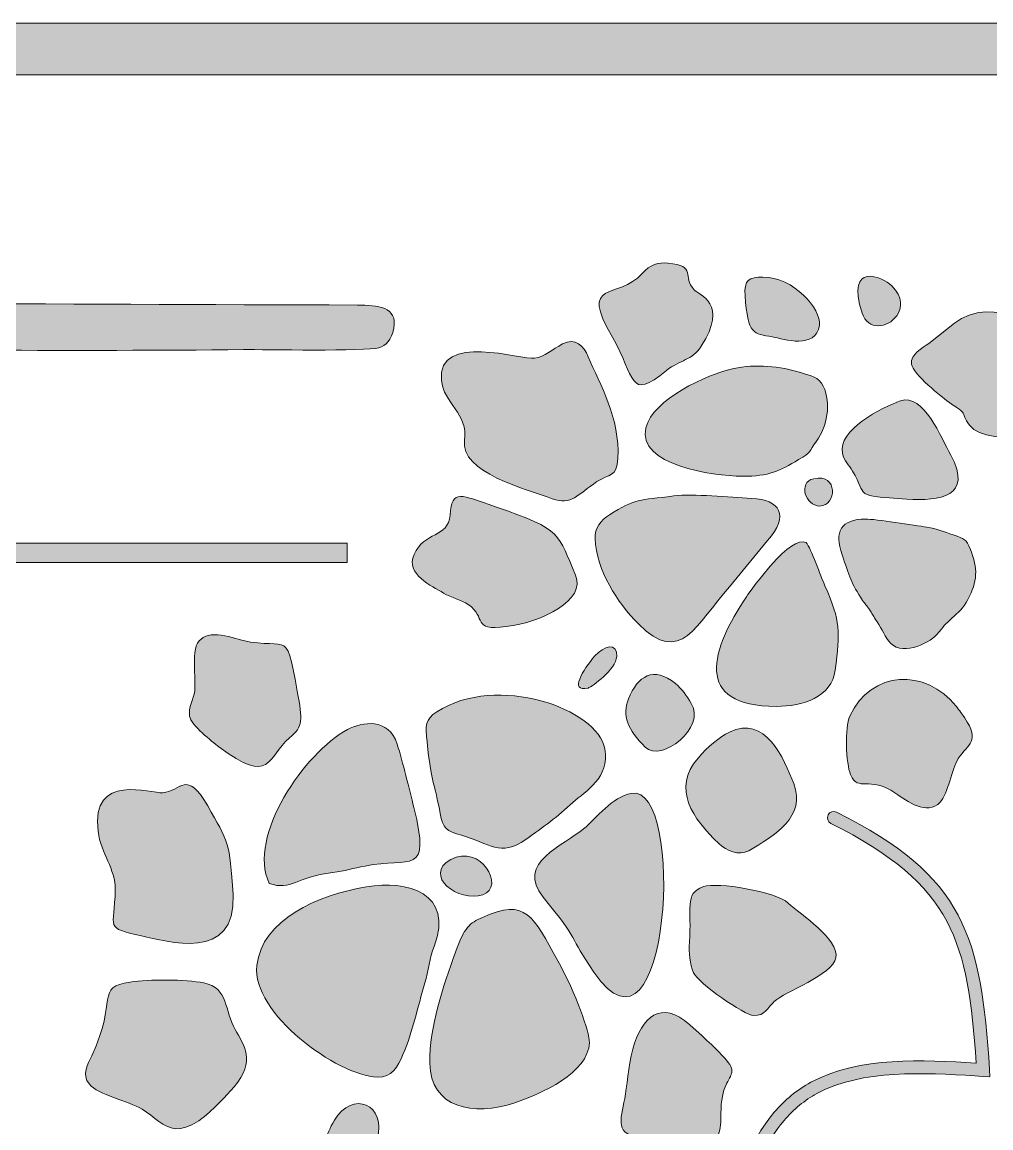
# Model space of a CAD drawing. Header units: inches. Extents: x -199 to 794, y -76 to 917.
# Drawn here: x 297.6 to 529.6, y 652.5 to 917.3 of the extents above; entities that cross this region are included whole.
import ezdxf

# ---------------------------------------------------------------- set-up
doc = ezdxf.new("R2010")
doc.units = ezdxf.units.IN
doc.header["$MEASUREMENT"] = 0
doc.layers.add('图层 1', color=7, linetype='Continuous')

# ---------------------------------------------------------------- blocks, each defined once
blk = doc.blocks.new('block 2')
at = {"layer": '图层 1', "true_color": 0xffffff}
h = blk.add_hatch(color=7, dxfattribs=at)
h.dxf.hatch_style = 2
edge = h.paths.add_edge_path()
edge.add_spline(control_points=[(-84.36, 898.83), (-83.93, 895.09), (-84, 891.04), (-84.04, 888.08), (-84.1, 881.56), (-81.01, 869.96), (-77.87, 864.27), (-75.67, 860.31), (-73.74, 858.39), (-69.85, 862.32), (-68.91, 863.27), (-68.08, 864.33), (-66.62, 865.15), (-63.33, 867.01), (-61.19, 867.67), (-57.52, 869.18), (-47.92, 873.14), (-52.96, 871.93), (-46.47, 884.37), (-43.62, 889.81), (-32.39, 892.07), (-29.03, 893.18), (-24.5, 894.69), (-23.21, 893.66), (-22.23, 896.63), (-22.04, 897.23), (-21.86, 897.98), (-21.67, 898.95), (-20.13, 906.67), (3.44, 904.38), (5.42, 899.85), (6.38, 897.67), (6.53, 896.49), (6.82, 895.72), (7.23, 894.59), (7.92, 894.33), (11.78, 893.08), (16.49, 891.55), (17.31, 891.68), (21.54, 889.72), (24.02, 888.56), (27.81, 885.69), (29.21, 883.72), (33.94, 877.06), (32.45, 872.15), (41.02, 868.74), (45.34, 867.03), (48.26, 865.31), (50.54, 863.85), (59.87, 857.86), (59.46, 858.89), (63.29, 869), (65.82, 875.69), (66.89, 881.14), (68.04, 889.47), (68.53, 892.96), (69.16, 900.77), (71.36, 904.72), (71.36, 904.72), (662.5, 904.72), (662.5, 904.72), (673.09, 904.72), (685.95, 900.08), (695.09, 894.9), (697.76, 893.38), (700.26, 891.64), (702.51, 889.6), (707.87, 884.72), (717.96, 882.78), (720.87, 891.93), (722.32, 896.54), (722.12, 905.51), (722.05, 910.69), (722.04, 912.26), (721.83, 913.84), (721.16, 914.95), (719.74, 917.32), (714.3, 917.03), (711.93, 917.03), (711.93, 917.03), (-198.87, 917.03), (-198.87, 917.03), (-198.87, 917.03), (-198.87, 904.72), (-198.87, 904.72), (-198.87, 904.72), (-85.7, 904.72), (-85.7, 904.72), (-85.03, 903.04), (-84.62, 900.99), (-84.36, 898.83)], knot_values=[0, 0, 0, 0, 1, 1, 1, 2, 2, 2, 3, 3, 3, 4, 4, 4, 5, 5, 5, 6, 6, 6, 7, 7, 7, 8, 8, 8, 9, 9, 9, 10, 10, 10, 11, 11, 11, 12, 12, 12, 13, 13, 13, 14, 14, 14, 15, 15, 15, 16, 16, 16, 17, 17, 17, 18, 18, 18, 19, 19, 19, 20, 20, 20, 21, 21, 21, 22, 22, 22, 23, 23, 23, 24, 24, 24, 25, 25, 25, 26, 26, 26, 27, 27, 27, 28, 28, 28, 29, 29, 29, 30, 30, 30, 30], degree=3, periodic=1)
h = blk.add_hatch(color=7, dxfattribs=at)
h.dxf.hatch_style = 2
edge = h.paths.add_edge_path()
edge.add_spline(control_points=[(458.53, 853.23), (455.54, 856.38), (459.36, 858.91), (452.28, 859.6), (450.01, 859.82), (447.99, 859.24), (446.1, 857.12), (440.22, 850.58), (430.82, 855.84), (438.97, 841.86), (444.57, 832.25), (442.72, 826.36), (451.9, 833.84), (455.3, 836.62), (457.96, 836.14), (460.26, 839.69), (466.91, 849.9), (459.72, 851.98), (458.53, 853.23)], knot_values=[0, 0, 0, 0, 1, 1, 1, 2, 2, 2, 3, 3, 3, 4, 4, 4, 5, 5, 5, 6, 6, 6, 6], degree=3, periodic=1)
h = blk.add_hatch(color=7, dxfattribs=at)
h.dxf.hatch_style = 2
edge = h.paths.add_edge_path()
edge.add_spline(control_points=[(507.08, 846.99), (508.4, 848.8), (508.58, 851.47), (505.89, 854.15), (503.7, 856.35), (494.75, 860.12), (498.81, 847.61), (500.19, 843.35), (504.92, 844), (507.08, 846.99)], knot_values=[0, 0, 0, 0, 1, 1, 1, 2, 2, 2, 3, 3, 3, 3], degree=3, periodic=1)
h = blk.add_hatch(color=7, dxfattribs=at)
h.dxf.hatch_style = 2
edge = h.paths.add_edge_path()
edge.add_spline(control_points=[(477.29, 841.93), (480.05, 841.43), (487.7, 838.78), (488.55, 844.75), (489.09, 848.59), (482.36, 856.25), (475.03, 856.25), (471.65, 856.25), (470.49, 855.55), (470.76, 851.79), (471.43, 842.35), (472.79, 842.75), (477.29, 841.93)], knot_values=[0, 0, 0, 0, 1, 1, 1, 2, 2, 2, 3, 3, 3, 4, 4, 4, 4], degree=3, periodic=1)
h = blk.add_hatch(color=7, dxfattribs=at)
h.dxf.hatch_style = 2
edge = h.paths.add_edge_path()
edge.add_spline(control_points=[(111.34, 839.53), (187.21, 840.16), (269.88, 838.08), (350.6, 838.88), (355.4, 838.93), (380.03, 838.41), (382.99, 839.32), (384.77, 839.88), (386.04, 841.17), (386.59, 843.98), (387.61, 849.11), (382.69, 849.54), (377.91, 849.56), (305.73, 849.72), (232.48, 850.34), (160.4, 849.4), (143.5, 849.18), (126.79, 848.78), (110.38, 848.1), (105.01, 847.76), (101.88, 846.47), (98.06, 844.95), (92.66, 842.81), (94.64, 840.96), (99.08, 840.24), (101.93, 839.77), (106.24, 839.48), (111.34, 839.53)], knot_values=[0, 0, 0, 0, 1, 1, 1, 2, 2, 2, 3, 3, 3, 4, 4, 4, 5, 5, 5, 6, 6, 6, 7, 7, 7, 8, 8, 8, 9, 9, 9, 9], degree=3, periodic=1)
h = blk.add_hatch(color=7, dxfattribs=at)
h.dxf.hatch_style = 2
edge = h.paths.add_edge_path()
edge.add_spline(control_points=[(520.9, 845.2), (520.9, 845.2), (514.79, 840.35), (514.79, 840.35), (513.26, 839.24), (510.3, 837.8), (510.63, 835.43), (510.97, 833.08), (517.67, 827.54), (520.24, 825.85), (524.6, 823.02), (522.07, 824.13), (524.5, 820.8), (528.94, 814.69), (551.07, 819.51), (553.14, 823.86), (553.98, 825.61), (554.2, 829.68), (554.53, 831.77), (555.18, 835.92), (554.43, 836.62), (551.85, 838.35), (543.44, 844.02), (529.77, 852.22), (520.9, 845.2)], knot_values=[0, 0, 0, 0, 1, 1, 1, 2, 2, 2, 3, 3, 3, 4, 4, 4, 5, 5, 5, 6, 6, 6, 7, 7, 7, 8, 8, 8, 8], degree=3, periodic=1)
h = blk.add_hatch(color=7, dxfattribs=at)
h.dxf.hatch_style = 2
edge = h.paths.add_edge_path()
edge.add_spline(control_points=[(427.02, 840.25), (424.58, 838.92), (422.72, 837.18), (420.33, 836.82), (417.3, 836.36), (396.94, 843.09), (398, 831.54), (398.51, 826.07), (404.53, 823.47), (403.55, 817.13), (402.35, 809.52), (418.48, 805.39), (424.58, 803.15), (429.17, 801.46), (430.58, 804.17), (435.27, 807.26), (438.26, 809.23), (440, 808.15), (440.27, 812.83), (440.84, 822.43), (435.97, 830.54), (433.19, 837.17), (432.13, 839.71), (430.09, 841.92), (427.02, 840.25)], knot_values=[0, 0, 0, 0, 1, 1, 1, 2, 2, 2, 3, 3, 3, 4, 4, 4, 5, 5, 5, 6, 6, 6, 7, 7, 7, 8, 8, 8, 8], degree=3, periodic=1)
h = blk.add_hatch(color=7, dxfattribs=at)
h.dxf.hatch_style = 2
edge = h.paths.add_edge_path()
edge.add_spline(control_points=[(447.02, 820.14), (444.88, 811.22), (462.86, 808.63), (470.12, 808.56), (476.63, 808.49), (478.92, 809.84), (483.58, 812.52), (486.69, 814.31), (485.94, 814.31), (487.87, 816.98), (490.37, 820.45), (491.47, 825.9), (489.5, 830.09), (488.4, 832.42), (486.55, 832.59), (484.04, 833.37), (479.24, 834.88), (473.19, 835.46), (468.05, 834.35), (461.51, 832.92), (448.65, 827), (447.02, 820.14)], knot_values=[0, 0, 0, 0, 1, 1, 1, 2, 2, 2, 3, 3, 3, 4, 4, 4, 5, 5, 5, 6, 6, 6, 7, 7, 7, 7], degree=3, periodic=1)
h = blk.add_hatch(color=7, dxfattribs=at)
h.dxf.hatch_style = 2
edge = h.paths.add_edge_path()
edge.add_spline(control_points=[(494.07, 814.07), (494.49, 812.13), (495.68, 811.2), (496.52, 809.77), (500.12, 803.69), (496.45, 803.89), (509.49, 803.08), (517.44, 802.58), (525.47, 803.64), (520.03, 813.59), (517.77, 817.71), (513.47, 828.53), (508, 826.6), (503.53, 825.02), (492.88, 819.56), (494.07, 814.07)], knot_values=[0, 0, 0, 0, 1, 1, 1, 2, 2, 2, 3, 3, 3, 4, 4, 4, 5, 5, 5, 5], degree=3, periodic=1)
h = blk.add_hatch(color=7, dxfattribs=at)
h.dxf.hatch_style = 2
edge = h.paths.add_edge_path()
edge.add_spline(control_points=[(487.19, 807.95), (483.29, 807.07), (485.24, 801.42), (488.69, 801.42), (492.6, 801.42), (493.24, 809.32), (487.19, 807.95)], knot_values=[0, 0, 0, 0, 1, 1, 1, 2, 2, 2, 2], degree=3, periodic=1)
h = blk.add_hatch(color=7, dxfattribs=at)
h.dxf.hatch_style = 2
edge = h.paths.add_edge_path()
edge.add_spline(control_points=[(404.46, 777.81), (409.05, 774.74), (404.96, 771.47), (413.54, 772.53), (422.16, 773.58), (432.76, 778.91), (430.13, 784.89), (425.84, 794.69), (427.35, 795.66), (410.94, 801.25), (402.62, 804.08), (400.56, 805.68), (400.08, 799.21), (399.67, 793.78), (393.85, 795.33), (391.45, 789.83), (389.34, 785.05), (395.75, 782.24), (398.48, 780.58), (400.45, 779.38), (402.76, 778.94), (404.46, 777.81)], knot_values=[0, 0, 0, 0, 1, 1, 1, 2, 2, 2, 3, 3, 3, 4, 4, 4, 5, 5, 5, 6, 6, 6, 7, 7, 7, 7], degree=3, periodic=1)
h = blk.add_hatch(color=7, dxfattribs=at)
h.dxf.hatch_style = 2
edge = h.paths.add_edge_path()
edge.add_spline(control_points=[(467.02, 782.07), (467.02, 782.07), (476.15, 793.16), (476.15, 793.16), (481.39, 799.13), (479.19, 802.95), (472.3, 803.24), (466.93, 803.47), (458.51, 804.43), (453.65, 803.82), (445.35, 802.79), (444.38, 803.19), (438.28, 799.31), (436.27, 798.04), (434.69, 796.12), (434.82, 793.64), (435.26, 785.83), (440.07, 778.39), (445.2, 773.18), (455.38, 762.84), (459.06, 773.2), (467.02, 782.07)], knot_values=[0, 0, 0, 0, 1, 1, 1, 2, 2, 2, 3, 3, 3, 4, 4, 4, 5, 5, 5, 6, 6, 6, 7, 7, 7, 7], degree=3, periodic=1)
h = blk.add_hatch(color=7, dxfattribs=at)
h.dxf.hatch_style = 2
edge = h.paths.add_edge_path()
edge.add_spline(control_points=[(493.98, 789.73), (495.81, 784.53), (496.08, 782.97), (498.92, 778.81), (499.54, 777.88), (499.86, 777.67), (500.55, 776.62), (501.24, 775.59), (501.31, 775.33), (502.03, 774.26), (503.05, 772.73), (504.12, 770.54), (505.1, 769.14), (507.79, 765.28), (514.58, 768.24), (516.69, 770.66), (518.29, 772.52), (518.64, 773.09), (520.37, 774.6), (521.62, 775.7), (523.11, 777.09), (524.13, 779.04), (526.38, 783.28), (526.6, 786.51), (524.75, 790.98), (523.66, 793.6), (523.42, 793.52), (520.6, 794.49), (518.39, 795.25), (516.62, 796.01), (514.32, 796.35), (511.29, 796.81), (502.05, 798.29), (499.62, 798.29), (493.74, 798.29), (492.02, 795.26), (493.98, 789.73)], knot_values=[0, 0, 0, 0, 1, 1, 1, 2, 2, 2, 3, 3, 3, 4, 4, 4, 5, 5, 5, 6, 6, 6, 7, 7, 7, 8, 8, 8, 9, 9, 9, 10, 10, 10, 11, 11, 11, 12, 12, 12, 12], degree=3, periodic=1)
h = blk.add_hatch(color=7, dxfattribs=at)
h.dxf.hatch_style = 2
edge = h.paths.add_edge_path()
edge.add_spline(control_points=[(478.31, 753.42), (484.42, 753.42), (491.58, 755.59), (492.35, 762.11), (493.44, 771.5), (493.77, 773.53), (489.87, 782.34), (488.85, 784.62), (486.55, 791.23), (485.41, 792.65), (481.77, 794.69), (472.58, 781.88), (471.07, 779.66), (462.68, 767.25), (458.01, 753.42), (478.31, 753.42)], knot_values=[0, 0, 0, 0, 1, 1, 1, 2, 2, 2, 3, 3, 3, 4, 4, 4, 5, 5, 5, 5], degree=3, periodic=1)
h = blk.add_hatch(color=7, dxfattribs=at)
h.dxf.hatch_style = 2
edge = h.paths.add_edge_path()
edge.add_spline(control_points=[(164.2, 763.61), (163.13, 765.57), (161.85, 767.38), (160.4, 769.04), (158.97, 770.7), (157.36, 772.23), (155.62, 773.64), (147.14, 780.57), (135.47, 784.75), (124.54, 787.9), (124.54, 787.9), (375.45, 787.9), (375.45, 787.9), (375.45, 787.9), (375.45, 792.51), (375.45, 792.51), (375.45, 792.51), (115.7, 792.51), (115.7, 792.51), (107.26, 792.51), (106.97, 792.41), (98.23, 790.06), (103.52, 788.77), (108.65, 787.43), (113.92, 786.04), (126.64, 782.65), (142.47, 778.43), (152.72, 770.07), (154.25, 768.82), (155.66, 767.48), (156.92, 766.03), (158.17, 764.6), (159.26, 763.06), (160.16, 761.41), (161.76, 758.5), (162.8, 754.8), (163.29, 750.8), (163.78, 746.7), (163.66, 742.33), (162.87, 738.17), (161.71, 731.94), (159.43, 727.28), (155.91, 723.92), (152.36, 720.53), (147.46, 718.36), (141.1, 717.12), (136.01, 716.12), (131.31, 716.06), (127.13, 716.99), (123.19, 717.88), (119.71, 719.67), (116.82, 722.42), (112.8, 726.26), (110.25, 730.91), (109.19, 735.65), (108.1, 740.52), (108.55, 745.48), (110.56, 749.78), (111.74, 752.31), (113.75, 754.74), (116.24, 756.76), (118.72, 758.77), (121.65, 760.36), (124.67, 761.2), (127.64, 762.02), (130.16, 762.06), (132.25, 761.55), (134.51, 760.99), (136.3, 759.76), (137.62, 758.17), (138.41, 757.22), (139.03, 756.14), (139.5, 754.99), (140.44, 752.68), (140.74, 750.11), (140.39, 747.8), (140.07, 745.64), (139.19, 743.74), (137.79, 742.58), (137.38, 742.24), (136.93, 741.95), (136.42, 741.75), (132.68, 740.24), (130, 740.75), (128.47, 742.1), (127.79, 742.71), (127.32, 743.49), (127.08, 744.32), (126.84, 745.13), (126.84, 745.98), (127.1, 746.73), (127.41, 747.75), (128.24, 748.65), (129.61, 749.13), (131.93, 749.94), (131.54, 754.37), (129.03, 753.76), (125.61, 752.93), (123.54, 750.72), (122.71, 748.14), (122.18, 746.5), (122.18, 744.73), (122.65, 743.07), (123.11, 741.43), (124.05, 739.88), (125.43, 738.66), (128.15, 736.26), (132.52, 735.19), (138.14, 737.48), (139.11, 737.87), (139.96, 738.39), (140.74, 739.02), (143.05, 740.95), (144.47, 743.89), (144.95, 747.13), (145.42, 750.23), (145.02, 753.65), (143.77, 756.72), (143.13, 758.3), (142.27, 759.79), (141.17, 761.11), (139.25, 763.42), (136.65, 765.21), (133.35, 766.02), (130.52, 766.71), (127.21, 766.68), (123.44, 765.63), (119.81, 764.62), (116.29, 762.73), (113.33, 760.33), (110.33, 757.89), (107.88, 754.9), (106.39, 751.73), (103.95, 746.5), (103.38, 740.49), (104.69, 734.64), (105.96, 729.05), (108.94, 723.58), (113.65, 719.08), (117.16, 715.74), (121.37, 713.57), (126.12, 712.5), (130.94, 711.42), (136.29, 711.48), (141.97, 712.59), (149.2, 714), (154.86, 716.55), (159.08, 720.58), (163.33, 724.64), (166.05, 730.1), (167.41, 737.32), (168.27, 741.95), (168.41, 746.81), (167.87, 751.34), (167.33, 755.89), (166.08, 760.16), (164.2, 763.61)], knot_values=[0, 0, 0, 0, 1, 1, 1, 2, 2, 2, 3, 3, 3, 4, 4, 4, 5, 5, 5, 6, 6, 6, 7, 7, 7, 8, 8, 8, 9, 9, 9, 10, 10, 10, 11, 11, 11, 12, 12, 12, 13, 13, 13, 14, 14, 14, 15, 15, 15, 16, 16, 16, 17, 17, 17, 18, 18, 18, 19, 19, 19, 20, 20, 20, 21, 21, 21, 22, 22, 22, 23, 23, 23, 24, 24, 24, 25, 25, 25, 26, 26, 26, 27, 27, 27, 28, 28, 28, 29, 29, 29, 30, 30, 30, 31, 31, 31, 32, 32, 32, 33, 33, 33, 34, 34, 34, 35, 35, 35, 36, 36, 36, 37, 37, 37, 38, 38, 38, 39, 39, 39, 40, 40, 40, 41, 41, 41, 42, 42, 42, 43, 43, 43, 44, 44, 44, 45, 45, 45, 46, 46, 46, 47, 47, 47, 48, 48, 48, 49, 49, 49, 50, 50, 50, 51, 51, 51, 52, 52, 52, 52], degree=3, periodic=1)
h = blk.add_hatch(color=7, dxfattribs=at)
h.dxf.hatch_style = 2
edge = h.paths.add_edge_path()
edge.add_spline(control_points=[(361.62, 745.88), (364.98, 748.75), (364.72, 749.99), (363.49, 757.09), (360.62, 773.75), (361.21, 765.79), (347.89, 769.89), (343.02, 771.39), (338.88, 770.79), (338.88, 765.3), (338.88, 765.3), (338.93, 757.13), (338.93, 757.13), (338.6, 755.09), (337.36, 753.15), (337.69, 751.11), (338.04, 748.91), (343.08, 744.97), (344.72, 743.74), (357.35, 734.27), (356.26, 741.28), (361.62, 745.88)], knot_values=[0, 0, 0, 0, 1, 1, 1, 2, 2, 2, 3, 3, 3, 4, 4, 4, 5, 5, 5, 6, 6, 6, 7, 7, 7, 7], degree=3, periodic=1)
h = blk.add_hatch(color=7, dxfattribs=at)
h.dxf.hatch_style = 2
edge = h.paths.add_edge_path()
edge.add_spline(control_points=[(434.8, 765.53), (431.85, 762.13), (428.53, 756.71), (433.13, 757.83), (434.08, 758.05), (439.84, 762.34), (440, 765.36), (440.2, 768.92), (436.84, 767.87), (434.8, 765.53)], knot_values=[0, 0, 0, 0, 1, 1, 1, 2, 2, 2, 3, 3, 3, 3], degree=3, periodic=1)
h = blk.add_hatch(color=7, dxfattribs=at)
h.dxf.hatch_style = 2
edge = h.paths.add_edge_path()
edge.add_spline(control_points=[(457.87, 754.14), (456.75, 755.93), (455.61, 757.66), (454.06, 758.92), (448.92, 763.11), (445, 760.77), (442.83, 755.22), (441.27, 751.26), (442.54, 747.85), (446.85, 743.65), (450.7, 739.9), (461.51, 748.36), (457.87, 754.14)], knot_values=[0, 0, 0, 0, 1, 1, 1, 2, 2, 2, 3, 3, 3, 4, 4, 4, 4], degree=3, periodic=1)
h = blk.add_hatch(color=7, dxfattribs=at)
h.dxf.hatch_style = 2
edge = h.paths.add_edge_path()
edge.add_spline(control_points=[(397.73, 727.8), (398.4, 724.15), (399.2, 723.6), (402.82, 722.57), (409.57, 720.66), (412.1, 717.25), (418.21, 721.53), (422.52, 724.55), (425.85, 727.07), (429.53, 730.43), (432.55, 733.19), (438.41, 736.22), (437.17, 743.27), (435.52, 752.8), (411.3, 761.45), (396.91, 752.13), (394.05, 750.28), (394.16, 748.87), (394.57, 744.93), (395.66, 734.61), (396.18, 736.12), (397.73, 727.8)], knot_values=[0, 0, 0, 0, 1, 1, 1, 2, 2, 2, 3, 3, 3, 4, 4, 4, 5, 5, 5, 6, 6, 6, 7, 7, 7, 7], degree=3, periodic=1)
h = blk.add_hatch(color=7, dxfattribs=at)
h.dxf.hatch_style = 2
edge = h.paths.add_edge_path()
edge.add_spline(control_points=[(521.34, 753.45), (514.03, 762.63), (500.95, 762.14), (495.82, 751.09), (494.58, 748.43), (494.93, 739.72), (496.02, 737.08), (497.87, 732.68), (500.39, 737.1), (506.83, 732.6), (509.49, 730.74), (514.36, 727.14), (517.5, 730.47), (519.38, 732.47), (520.26, 738.5), (521.82, 740.91), (524.22, 744.64), (527.21, 744.79), (523.33, 750.73), (522.84, 751.49), (522.13, 752.45), (521.34, 753.45)], knot_values=[0, 0, 0, 0, 1, 1, 1, 2, 2, 2, 3, 3, 3, 4, 4, 4, 5, 5, 5, 6, 6, 6, 7, 7, 7, 7], degree=3, periodic=1)
h = blk.add_hatch(color=7, dxfattribs=at)
h.dxf.hatch_style = 2
edge = h.paths.add_edge_path()
edge.add_spline(control_points=[(371.97, 713.67), (374.87, 714.02), (376.96, 714.64), (379.74, 715.19), (390.59, 717.38), (395.6, 712.44), (391.41, 729.21), (390.3, 733.65), (388.79, 740.06), (387.42, 744.37), (385.38, 750.74), (379.04, 749.77), (375.5, 747.87), (365.28, 742.37), (351.42, 722.29), (356.77, 711.02), (362.14, 709.2), (363.11, 712.58), (371.97, 713.67)], knot_values=[0, 0, 0, 0, 1, 1, 1, 2, 2, 2, 3, 3, 3, 4, 4, 4, 5, 5, 5, 6, 6, 6, 6], degree=3, periodic=1)
h = blk.add_hatch(color=7, dxfattribs=at)
h.dxf.hatch_style = 2
edge = h.paths.add_edge_path()
edge.add_spline(control_points=[(464.46, 720.62), (466.37, 718.84), (469.17, 717.52), (471.68, 718.87), (477.82, 722.52), (485.45, 727.02), (482.4, 734.93), (480.1, 740.92), (475.59, 751.54), (466.99, 747.28), (464.67, 746.12), (461.78, 743.72), (459.48, 741.04), (453.18, 733.68), (458.13, 726.54), (464.46, 720.62)], knot_values=[0, 0, 0, 0, 1, 1, 1, 2, 2, 2, 3, 3, 3, 4, 4, 4, 5, 5, 5, 5], degree=3, periodic=1)
h = blk.add_hatch(color=7, dxfattribs=at)
h.dxf.hatch_style = 2
edge = h.paths.add_edge_path()
edge.add_spline(control_points=[(326.21, 698.47), (332.07, 697.18), (349.03, 691.97), (348.1, 708.34), (347.38, 720.89), (346.87, 721.13), (342.04, 729.59), (336.95, 738.5), (335.61, 733.08), (331.22, 732.72), (328.62, 732.51), (313.91, 737.76), (315.76, 723.51), (316.47, 718.01), (319.96, 714.57), (319.88, 709.54), (319.73, 700.1), (317.07, 700.46), (326.21, 698.47)], knot_values=[0, 0, 0, 0, 1, 1, 1, 2, 2, 2, 3, 3, 3, 4, 4, 4, 5, 5, 5, 6, 6, 6, 6], degree=3, periodic=1)
h = blk.add_hatch(color=7, dxfattribs=at)
h.dxf.hatch_style = 2
edge = h.paths.add_edge_path()
edge.add_spline(control_points=[(443.5, 732.6), (438.86, 731.73), (435.18, 726.68), (432.08, 724.08), (427.54, 720.28), (415.62, 715.98), (422.4, 707.72), (431.26, 696.94), (428.34, 698.82), (434.52, 689.78), (452.75, 663.13), (456.62, 735.08), (443.5, 732.6)], knot_values=[0, 0, 0, 0, 1, 1, 1, 2, 2, 2, 3, 3, 3, 4, 4, 4, 4], degree=3, periodic=1)
h = blk.add_hatch(color=7, dxfattribs=at)
h.dxf.hatch_style = 2
edge = h.paths.add_edge_path()
edge.add_spline(control_points=[(496.86, 624.54), (498.97, 626.81), (500.34, 629.87), (500.45, 633.62), (500.6, 639.02), (497.88, 642.31), (494.65, 643.81), (494.65, 643.81), (494.66, 643.82), (494.66, 643.82), (493.57, 644.32), (492.42, 644.62), (491.29, 644.72), (490.14, 644.83), (489.04, 644.73), (488.04, 644.46), (485.7, 643.79), (484, 642.16), (483.89, 639.69), (483.86, 638.98), (483.98, 638.24), (484.26, 637.52), (484.26, 637.52), (484.27, 637.52), (484.27, 637.52), (484.53, 636.84), (484.91, 636.18), (485.43, 635.56), (485.97, 634.91), (486.93, 634.83), (487.59, 635.38), (488.24, 635.92), (488.33, 636.89), (487.79, 637.54), (487.47, 637.9), (487.26, 638.26), (487.13, 638.61), (487, 638.95), (486.96, 639.27), (486.96, 639.56), (487, 640.52), (487.79, 641.19), (488.86, 641.5), (489.51, 641.68), (490.25, 641.74), (491.01, 641.68), (491.78, 641.6), (492.58, 641.38), (493.36, 641.02), (495.61, 639.98), (497.5, 637.63), (497.38, 633.71), (497.3, 630.77), (496.23, 628.38), (494.6, 626.63), (493.48, 625.42), (492.07, 624.5), (490.53, 623.89), (488.96, 623.28), (487.25, 622.98), (485.56, 623.03), (482.74, 623.11), (479.91, 624.13), (477.69, 626.19), (474.62, 629.05), (472.75, 633.62), (473.16, 638.98), (473.51, 643.65), (475.6, 648.92), (480.08, 654.21), (481.25, 655.58), (482.49, 656.81), (483.79, 657.89), (483.79, 657.89), (483.8, 657.89), (483.8, 657.89), (485.1, 658.97), (486.49, 659.9), (487.97, 660.7), (498.82, 666.56), (513.81, 665.65), (525.82, 664.94), (525.82, 664.94), (527.67, 664.82), (527.67, 664.82), (527.67, 664.82), (529.4, 664.72), (529.4, 664.72), (529.4, 664.72), (529.3, 666.45), (529.3, 666.45), (528.31, 682.36), (526.86, 693.88), (521.77, 703.42), (516.67, 713.02), (508, 720.45), (492.68, 728.12), (491.92, 728.49), (491.01, 728.18), (490.62, 727.43), (490.25, 726.67), (490.55, 725.75), (491.31, 725.38), (506.02, 718.02), (514.28, 710.97), (519.07, 701.98), (523.7, 693.29), (525.16, 682.61), (526.12, 667.99), (526.12, 667.99), (526, 668), (526, 668), (513.61, 668.74), (498.14, 669.67), (486.51, 663.4), (484.85, 662.51), (483.29, 661.45), (481.83, 660.25), (481.83, 660.25), (481.83, 660.25), (481.83, 660.25), (480.37, 659.04), (479.01, 657.69), (477.75, 656.2), (472.8, 650.36), (470.5, 644.47), (470.1, 639.2), (469.61, 632.86), (471.88, 627.4), (475.61, 623.94), (478.39, 621.35), (481.94, 620.06), (485.48, 619.96), (487.6, 619.9), (489.71, 620.27), (491.65, 621.03), (493.62, 621.8), (495.4, 622.98), (496.86, 624.54)], knot_values=[0, 0, 0, 0, 1, 1, 1, 2, 2, 2, 3, 3, 3, 4, 4, 4, 5, 5, 5, 6, 6, 6, 7, 7, 7, 8, 8, 8, 9, 9, 9, 10, 10, 10, 11, 11, 11, 12, 12, 12, 13, 13, 13, 14, 14, 14, 15, 15, 15, 16, 16, 16, 17, 17, 17, 18, 18, 18, 19, 19, 19, 20, 20, 20, 21, 21, 21, 22, 22, 22, 23, 23, 23, 24, 24, 24, 25, 25, 25, 26, 26, 26, 27, 27, 27, 28, 28, 28, 29, 29, 29, 30, 30, 30, 31, 31, 31, 32, 32, 32, 33, 33, 33, 34, 34, 34, 35, 35, 35, 36, 36, 36, 37, 37, 37, 38, 38, 38, 39, 39, 39, 40, 40, 40, 41, 41, 41, 42, 42, 42, 43, 43, 43, 44, 44, 44, 45, 45, 45, 46, 46, 46, 46], degree=3, periodic=1)
h = blk.add_hatch(color=7, dxfattribs=at)
h.dxf.hatch_style = 2
edge = h.paths.add_edge_path()
edge.add_spline(control_points=[(400.25, 716.73), (393.46, 713), (402.07, 706.33), (407.95, 708.31), (413.44, 710.17), (407.4, 720.66), (400.25, 716.73)], knot_values=[0, 0, 0, 0, 1, 1, 1, 2, 2, 2, 2], degree=3, periodic=1)
h = blk.add_hatch(color=7, dxfattribs=at)
h.dxf.hatch_style = 2
edge = h.paths.add_edge_path()
edge.add_spline(control_points=[(382.71, 664.62), (386.18, 664.49), (387.6, 667.15), (388.81, 670.04), (391.14, 675.61), (392.32, 681.22), (394.04, 687.21), (394.84, 690.01), (395.21, 693.25), (396.24, 695.92), (401.17, 708.75), (389.76, 711.89), (380.03, 710.22), (368.3, 708.2), (355.05, 702.35), (353.79, 691.36), (352.51, 680.04), (372.96, 664.97), (382.71, 664.62)], knot_values=[0, 0, 0, 0, 1, 1, 1, 2, 2, 2, 3, 3, 3, 4, 4, 4, 5, 5, 5, 6, 6, 6, 6], degree=3, periodic=1)
h = blk.add_hatch(color=7, dxfattribs=at)
h.dxf.hatch_style = 2
edge = h.paths.add_edge_path()
edge.add_spline(control_points=[(472.85, 679.37), (475.44, 679.29), (476.23, 681.31), (477.75, 682.75), (480.29, 685.12), (491.74, 689.05), (492.5, 693.24), (493.31, 697.71), (484.14, 703.52), (481.1, 706.31), (478.08, 709.06), (464.08, 711.44), (460.76, 710.25), (456.07, 708.56), (458.07, 704.93), (457.42, 696.94), (457.22, 694.48), (457.52, 691.76), (458.43, 689.63), (459.48, 687.14), (470.61, 679.43), (472.85, 679.37)], knot_values=[0, 0, 0, 0, 1, 1, 1, 2, 2, 2, 3, 3, 3, 4, 4, 4, 5, 5, 5, 6, 6, 6, 7, 7, 7, 7], degree=3, periodic=1)
h = blk.add_hatch(color=7, dxfattribs=at)
h.dxf.hatch_style = 2
edge = h.paths.add_edge_path()
edge.add_spline(control_points=[(415.62, 658.5), (421.88, 660.64), (433.22, 665.59), (433.47, 672.88), (433.56, 675.49), (430.21, 684.59), (425.87, 692.52), (420.05, 703.18), (418.24, 707.66), (407.85, 702.89), (404.76, 701.47), (403.54, 700.66), (401.4, 694.59), (398.42, 686.2), (395.15, 676.81), (395.23, 667.95), (395.32, 657.28), (405.71, 655.13), (415.62, 658.5)], knot_values=[0, 0, 0, 0, 1, 1, 1, 2, 2, 2, 3, 3, 3, 4, 4, 4, 5, 5, 5, 6, 6, 6, 6], degree=3, periodic=1)
h = blk.add_hatch(color=7, dxfattribs=at)
h.dxf.hatch_style = 2
edge = h.paths.add_edge_path()
edge.add_spline(control_points=[(341.13, 687.19), (336.64, 688.04), (328.02, 688.1), (323.47, 687.41), (314.92, 686.11), (320.66, 683.32), (314.24, 669.71), (313.3, 667.71), (311.76, 665.25), (313.68, 662.94), (315.79, 660.39), (323.04, 658.9), (326.3, 656.97), (332.32, 653.4), (334.38, 646.23), (348.38, 662.33), (353.66, 668.4), (350.61, 672.53), (348.62, 676), (346.03, 680.5), (347.01, 686.06), (341.13, 687.19)], knot_values=[0, 0, 0, 0, 1, 1, 1, 2, 2, 2, 3, 3, 3, 4, 4, 4, 5, 5, 5, 6, 6, 6, 7, 7, 7, 7], degree=3, periodic=1)
h = blk.add_hatch(color=7, dxfattribs=at)
h.dxf.hatch_style = 2
edge = h.paths.add_edge_path()
edge.add_spline(control_points=[(464.98, 655.91), (464.87, 669.13), (474.48, 661.85), (457.52, 677.19), (450.73, 683.33), (445.94, 678.99), (443.87, 671.35), (442.71, 667.07), (442.5, 662.3), (441.93, 659.49), (440.9, 654.37), (439.48, 650.55), (446.04, 650.4), (458.21, 650.13), (465.08, 643.2), (464.98, 655.91)], knot_values=[0, 0, 0, 0, 1, 1, 1, 2, 2, 2, 3, 3, 3, 4, 4, 4, 5, 5, 5, 5], degree=3, periodic=1)
h = blk.add_hatch(color=7, dxfattribs=at)
h.dxf.hatch_style = 2
edge = h.paths.add_edge_path()
edge.add_spline(control_points=[(380.78, 628.64), (380.78, 628.64), (381.61, 645.55), (381.61, 645.55), (381.78, 647.46), (382.23, 648.5), (382.58, 649.69), (385.06, 658.12), (376.64, 661.6), (372.39, 654.31), (371.26, 652.37), (370.73, 650.97), (369.97, 649.33), (368.77, 646.8), (367, 643.69), (361.53, 637.14), (359.13, 634.27), (355.36, 631.22), (358.06, 625.85), (360.81, 620.36), (358.77, 614.82), (360.33, 610.63), (362.24, 605.54), (368.24, 611.6), (372.68, 616.29), (375.04, 618.78), (377.12, 620.17), (379.24, 622.24), (380.23, 623.21), (380.68, 624.57), (380.78, 628.64)], knot_values=[0, 0, 0, 0, 1, 1, 1, 2, 2, 2, 3, 3, 3, 4, 4, 4, 5, 5, 5, 6, 6, 6, 7, 7, 7, 8, 8, 8, 9, 9, 9, 10, 10, 10, 10], degree=3, periodic=1)
h = blk.add_hatch(color=7, dxfattribs=at)
h.dxf.hatch_style = 2
edge = h.paths.add_edge_path()
edge.add_spline(control_points=[(423.02, 643.8), (416.49, 650.01), (410.79, 656.47), (413.39, 640.38), (414.52, 633.38), (417.1, 624.99), (418.64, 621.37), (420.88, 616.07), (422.49, 612.88), (426.92, 612.82), (428.5, 612.79), (442.18, 613.48), (442.69, 613.93), (444.49, 615.55), (442.04, 625.85), (441.35, 628.22), (439.39, 634.89), (429.49, 637.64), (423.02, 643.8)], knot_values=[0, 0, 0, 0, 1, 1, 1, 2, 2, 2, 3, 3, 3, 4, 4, 4, 5, 5, 5, 6, 6, 6, 6], degree=3, periodic=1)
at = {"layer": '图层 1', "lineweight": 0}
for points, knots in [([(-84.36, 898.83), (-83.93, 895.09), (-84, 891.04), (-84.04, 888.08), (-84.1, 881.56), (-81.01, 869.96), (-77.87, 864.27), (-75.67, 860.31), (-73.74, 858.39), (-69.85, 862.32), (-68.91, 863.27), (-68.08, 864.33), (-66.62, 865.15), (-63.33, 867.01), (-61.19, 867.67), (-57.52, 869.18), (-47.92, 873.14), (-52.96, 871.93), (-46.47, 884.37), (-43.62, 889.81), (-32.39, 892.07), (-29.03, 893.18), (-24.5, 894.69), (-23.21, 893.66), (-22.23, 896.63), (-22.04, 897.23), (-21.86, 897.98), (-21.67, 898.95), (-20.13, 906.67), (3.44, 904.38), (5.42, 899.85), (6.38, 897.67), (6.53, 896.49), (6.82, 895.72), (7.23, 894.59), (7.92, 894.33), (11.78, 893.08), (16.49, 891.55), (17.31, 891.68), (21.54, 889.72), (24.02, 888.56), (27.81, 885.69), (29.21, 883.72), (33.94, 877.06), (32.45, 872.15), (41.02, 868.74), (45.34, 867.03), (48.26, 865.31), (50.54, 863.85), (59.87, 857.86), (59.46, 858.89), (63.29, 869), (65.82, 875.69), (66.89, 881.14), (68.04, 889.47), (68.53, 892.96), (69.16, 900.77), (71.36, 904.72), (71.36, 904.72), (662.5, 904.72), (662.5, 904.72), (673.09, 904.72), (685.95, 900.08), (695.09, 894.9), (697.76, 893.38), (700.26, 891.64), (702.51, 889.6), (707.87, 884.72), (717.96, 882.78), (720.87, 891.93), (722.32, 896.54), (722.12, 905.51), (722.05, 910.69), (722.04, 912.26), (721.83, 913.84), (721.16, 914.95), (719.74, 917.32), (714.3, 917.03), (711.93, 917.03), (711.93, 917.03), (-198.87, 917.03), (-198.87, 917.03), (-198.87, 917.03), (-198.87, 904.72), (-198.87, 904.72), (-198.87, 904.72), (-85.7, 904.72), (-85.7, 904.72), (-85.03, 903.04), (-84.62, 900.99), (-84.36, 898.83)], [0, 0, 0, 0, 1, 1, 1, 2, 2, 2, 3, 3, 3, 4, 4, 4, 5, 5, 5, 6, 6, 6, 7, 7, 7, 8, 8, 8, 9, 9, 9, 10, 10, 10, 11, 11, 11, 12, 12, 12, 13, 13, 13, 14, 14, 14, 15, 15, 15, 16, 16, 16, 17, 17, 17, 18, 18, 18, 19, 19, 19, 20, 20, 20, 21, 21, 21, 22, 22, 22, 23, 23, 23, 24, 24, 24, 25, 25, 25, 26, 26, 26, 27, 27, 27, 28, 28, 28, 29, 29, 29, 30, 30, 30, 30]), ([(458.53, 853.23), (455.54, 856.38), (459.36, 858.91), (452.28, 859.6), (450.01, 859.82), (447.99, 859.24), (446.1, 857.12), (440.22, 850.58), (430.82, 855.84), (438.97, 841.86), (444.57, 832.25), (442.72, 826.36), (451.9, 833.84), (455.3, 836.62), (457.96, 836.14), (460.26, 839.69), (466.91, 849.9), (459.72, 851.98), (458.53, 853.23)], [0, 0, 0, 0, 1, 1, 1, 2, 2, 2, 3, 3, 3, 4, 4, 4, 5, 5, 5, 6, 6, 6, 6]), ([(507.08, 846.99), (508.4, 848.8), (508.58, 851.47), (505.89, 854.15), (503.7, 856.35), (494.75, 860.12), (498.81, 847.61), (500.19, 843.35), (504.92, 844), (507.08, 846.99)], [0, 0, 0, 0, 1, 1, 1, 2, 2, 2, 3, 3, 3, 3]), ([(477.29, 841.93), (480.05, 841.43), (487.7, 838.78), (488.55, 844.75), (489.09, 848.59), (482.36, 856.25), (475.03, 856.25), (471.65, 856.25), (470.49, 855.55), (470.76, 851.79), (471.43, 842.35), (472.79, 842.75), (477.29, 841.93)], [0, 0, 0, 0, 1, 1, 1, 2, 2, 2, 3, 3, 3, 4, 4, 4, 4]), ([(111.34, 839.53), (187.21, 840.16), (269.88, 838.08), (350.6, 838.88), (355.4, 838.93), (380.03, 838.41), (382.99, 839.32), (384.77, 839.88), (386.04, 841.17), (386.59, 843.98), (387.61, 849.11), (382.69, 849.54), (377.91, 849.56), (305.73, 849.72), (232.48, 850.34), (160.4, 849.4), (143.5, 849.18), (126.79, 848.78), (110.38, 848.1), (105.01, 847.76), (101.88, 846.47), (98.06, 844.95), (92.66, 842.81), (94.64, 840.96), (99.08, 840.24), (101.93, 839.77), (106.24, 839.48), (111.34, 839.53)], [0, 0, 0, 0, 1, 1, 1, 2, 2, 2, 3, 3, 3, 4, 4, 4, 5, 5, 5, 6, 6, 6, 7, 7, 7, 8, 8, 8, 9, 9, 9, 9]), ([(520.9, 845.2), (520.9, 845.2), (514.79, 840.35), (514.79, 840.35), (513.26, 839.24), (510.3, 837.8), (510.63, 835.43), (510.97, 833.08), (517.67, 827.54), (520.24, 825.85), (524.6, 823.02), (522.07, 824.13), (524.5, 820.8), (528.94, 814.69), (551.07, 819.51), (553.14, 823.86), (553.98, 825.61), (554.2, 829.68), (554.53, 831.77), (555.18, 835.92), (554.43, 836.62), (551.85, 838.35), (543.44, 844.02), (529.77, 852.22), (520.9, 845.2)], [0, 0, 0, 0, 1, 1, 1, 2, 2, 2, 3, 3, 3, 4, 4, 4, 5, 5, 5, 6, 6, 6, 7, 7, 7, 8, 8, 8, 8]), ([(427.02, 840.25), (424.58, 838.92), (422.72, 837.18), (420.33, 836.82), (417.3, 836.36), (396.94, 843.09), (398, 831.54), (398.51, 826.07), (404.53, 823.47), (403.55, 817.13), (402.35, 809.52), (418.48, 805.39), (424.58, 803.15), (429.17, 801.46), (430.58, 804.17), (435.27, 807.26), (438.26, 809.23), (440, 808.15), (440.27, 812.83), (440.84, 822.43), (435.97, 830.54), (433.19, 837.17), (432.13, 839.71), (430.09, 841.92), (427.02, 840.25)], [0, 0, 0, 0, 1, 1, 1, 2, 2, 2, 3, 3, 3, 4, 4, 4, 5, 5, 5, 6, 6, 6, 7, 7, 7, 8, 8, 8, 8]), ([(447.02, 820.14), (444.88, 811.22), (462.86, 808.63), (470.12, 808.56), (476.63, 808.49), (478.92, 809.84), (483.58, 812.52), (486.69, 814.31), (485.94, 814.31), (487.87, 816.98), (490.37, 820.45), (491.47, 825.9), (489.5, 830.09), (488.4, 832.42), (486.55, 832.59), (484.04, 833.37), (479.24, 834.88), (473.19, 835.46), (468.05, 834.35), (461.51, 832.92), (448.65, 827), (447.02, 820.14)], [0, 0, 0, 0, 1, 1, 1, 2, 2, 2, 3, 3, 3, 4, 4, 4, 5, 5, 5, 6, 6, 6, 7, 7, 7, 7]), ([(494.07, 814.07), (494.49, 812.13), (495.68, 811.2), (496.52, 809.77), (500.12, 803.69), (496.45, 803.89), (509.49, 803.08), (517.44, 802.58), (525.47, 803.64), (520.03, 813.59), (517.77, 817.71), (513.47, 828.53), (508, 826.6), (503.53, 825.02), (492.88, 819.56), (494.07, 814.07)], [0, 0, 0, 0, 1, 1, 1, 2, 2, 2, 3, 3, 3, 4, 4, 4, 5, 5, 5, 5]), ([(487.19, 807.95), (483.29, 807.07), (485.24, 801.42), (488.69, 801.42), (492.6, 801.42), (493.24, 809.32), (487.19, 807.95)], [0, 0, 0, 0, 1, 1, 1, 2, 2, 2, 2]), ([(404.46, 777.81), (409.05, 774.74), (404.96, 771.47), (413.54, 772.53), (422.16, 773.58), (432.76, 778.91), (430.13, 784.89), (425.84, 794.69), (427.35, 795.66), (410.94, 801.25), (402.62, 804.08), (400.56, 805.68), (400.08, 799.21), (399.67, 793.78), (393.85, 795.33), (391.45, 789.83), (389.34, 785.05), (395.75, 782.24), (398.48, 780.58), (400.45, 779.38), (402.76, 778.94), (404.46, 777.81)], [0, 0, 0, 0, 1, 1, 1, 2, 2, 2, 3, 3, 3, 4, 4, 4, 5, 5, 5, 6, 6, 6, 7, 7, 7, 7]), ([(467.02, 782.07), (467.02, 782.07), (476.15, 793.16), (476.15, 793.16), (481.39, 799.13), (479.19, 802.95), (472.3, 803.24), (466.93, 803.47), (458.51, 804.43), (453.65, 803.82), (445.35, 802.79), (444.38, 803.19), (438.28, 799.31), (436.27, 798.04), (434.69, 796.12), (434.82, 793.64), (435.26, 785.83), (440.07, 778.39), (445.2, 773.18), (455.38, 762.84), (459.06, 773.2), (467.02, 782.07)], [0, 0, 0, 0, 1, 1, 1, 2, 2, 2, 3, 3, 3, 4, 4, 4, 5, 5, 5, 6, 6, 6, 7, 7, 7, 7]), ([(493.98, 789.73), (495.81, 784.53), (496.08, 782.97), (498.92, 778.81), (499.54, 777.88), (499.86, 777.67), (500.55, 776.62), (501.24, 775.59), (501.31, 775.33), (502.03, 774.26), (503.05, 772.73), (504.12, 770.54), (505.1, 769.14), (507.79, 765.28), (514.58, 768.24), (516.69, 770.66), (518.29, 772.52), (518.64, 773.09), (520.37, 774.6), (521.62, 775.7), (523.11, 777.09), (524.13, 779.04), (526.38, 783.28), (526.6, 786.51), (524.75, 790.98), (523.66, 793.6), (523.42, 793.52), (520.6, 794.49), (518.39, 795.25), (516.62, 796.01), (514.32, 796.35), (511.29, 796.81), (502.05, 798.29), (499.62, 798.29), (493.74, 798.29), (492.02, 795.26), (493.98, 789.73)], [0, 0, 0, 0, 1, 1, 1, 2, 2, 2, 3, 3, 3, 4, 4, 4, 5, 5, 5, 6, 6, 6, 7, 7, 7, 8, 8, 8, 9, 9, 9, 10, 10, 10, 11, 11, 11, 12, 12, 12, 12]), ([(478.31, 753.42), (484.42, 753.42), (491.58, 755.59), (492.35, 762.11), (493.44, 771.5), (493.77, 773.53), (489.87, 782.34), (488.85, 784.62), (486.55, 791.23), (485.41, 792.65), (481.77, 794.69), (472.58, 781.88), (471.07, 779.66), (462.68, 767.25), (458.01, 753.42), (478.31, 753.42)], [0, 0, 0, 0, 1, 1, 1, 2, 2, 2, 3, 3, 3, 4, 4, 4, 5, 5, 5, 5]), ([(164.2, 763.61), (163.13, 765.57), (161.85, 767.38), (160.4, 769.04), (158.97, 770.7), (157.36, 772.23), (155.62, 773.64), (147.14, 780.57), (135.47, 784.75), (124.54, 787.9), (124.54, 787.9), (375.45, 787.9), (375.45, 787.9), (375.45, 787.9), (375.45, 792.51), (375.45, 792.51), (375.45, 792.51), (115.7, 792.51), (115.7, 792.51), (107.26, 792.51), (106.97, 792.41), (98.23, 790.06), (103.52, 788.77), (108.65, 787.43), (113.92, 786.04), (126.64, 782.65), (142.47, 778.43), (152.72, 770.07), (154.25, 768.82), (155.66, 767.48), (156.92, 766.03), (158.17, 764.6), (159.26, 763.06), (160.16, 761.41), (161.76, 758.5), (162.8, 754.8), (163.29, 750.8), (163.78, 746.7), (163.66, 742.33), (162.87, 738.17), (161.71, 731.94), (159.43, 727.28), (155.91, 723.92), (152.36, 720.53), (147.46, 718.36), (141.1, 717.12), (136.01, 716.12), (131.31, 716.06), (127.13, 716.99), (123.19, 717.88), (119.71, 719.67), (116.82, 722.42), (112.8, 726.26), (110.25, 730.91), (109.19, 735.65), (108.1, 740.52), (108.55, 745.48), (110.56, 749.78), (111.74, 752.31), (113.75, 754.74), (116.24, 756.76), (118.72, 758.77), (121.65, 760.36), (124.67, 761.2), (127.64, 762.02), (130.16, 762.06), (132.25, 761.55), (134.51, 760.99), (136.3, 759.76), (137.62, 758.17), (138.41, 757.22), (139.03, 756.14), (139.5, 754.99), (140.44, 752.68), (140.74, 750.11), (140.39, 747.8), (140.07, 745.64), (139.19, 743.74), (137.79, 742.58), (137.38, 742.24), (136.93, 741.95), (136.42, 741.75), (132.68, 740.24), (130, 740.75), (128.47, 742.1), (127.79, 742.71), (127.32, 743.49), (127.08, 744.32), (126.84, 745.13), (126.84, 745.98), (127.1, 746.73), (127.41, 747.75), (128.24, 748.65), (129.61, 749.13), (131.93, 749.94), (131.54, 754.37), (129.03, 753.76), (125.61, 752.93), (123.54, 750.72), (122.71, 748.14), (122.18, 746.5), (122.18, 744.73), (122.65, 743.07), (123.11, 741.43), (124.05, 739.88), (125.43, 738.66), (128.15, 736.26), (132.52, 735.19), (138.14, 737.48), (139.11, 737.87), (139.96, 738.39), (140.74, 739.02), (143.05, 740.95), (144.47, 743.89), (144.95, 747.13), (145.42, 750.23), (145.02, 753.65), (143.77, 756.72), (143.13, 758.3), (142.27, 759.79), (141.17, 761.11), (139.25, 763.42), (136.65, 765.21), (133.35, 766.02), (130.52, 766.71), (127.21, 766.68), (123.44, 765.63), (119.81, 764.62), (116.29, 762.73), (113.33, 760.33), (110.33, 757.89), (107.88, 754.9), (106.39, 751.73), (103.95, 746.5), (103.38, 740.49), (104.69, 734.64), (105.96, 729.05), (108.94, 723.58), (113.65, 719.08), (117.16, 715.74), (121.37, 713.57), (126.12, 712.5), (130.94, 711.42), (136.29, 711.48), (141.97, 712.59), (149.2, 714), (154.86, 716.55), (159.08, 720.58), (163.33, 724.64), (166.05, 730.1), (167.41, 737.32), (168.27, 741.95), (168.41, 746.81), (167.87, 751.34), (167.33, 755.89), (166.08, 760.16), (164.2, 763.61)], [0, 0, 0, 0, 1, 1, 1, 2, 2, 2, 3, 3, 3, 4, 4, 4, 5, 5, 5, 6, 6, 6, 7, 7, 7, 8, 8, 8, 9, 9, 9, 10, 10, 10, 11, 11, 11, 12, 12, 12, 13, 13, 13, 14, 14, 14, 15, 15, 15, 16, 16, 16, 17, 17, 17, 18, 18, 18, 19, 19, 19, 20, 20, 20, 21, 21, 21, 22, 22, 22, 23, 23, 23, 24, 24, 24, 25, 25, 25, 26, 26, 26, 27, 27, 27, 28, 28, 28, 29, 29, 29, 30, 30, 30, 31, 31, 31, 32, 32, 32, 33, 33, 33, 34, 34, 34, 35, 35, 35, 36, 36, 36, 37, 37, 37, 38, 38, 38, 39, 39, 39, 40, 40, 40, 41, 41, 41, 42, 42, 42, 43, 43, 43, 44, 44, 44, 45, 45, 45, 46, 46, 46, 47, 47, 47, 48, 48, 48, 49, 49, 49, 50, 50, 50, 51, 51, 51, 52, 52, 52, 52]), ([(361.62, 745.88), (364.98, 748.75), (364.72, 749.99), (363.49, 757.09), (360.62, 773.75), (361.21, 765.79), (347.89, 769.89), (343.02, 771.39), (338.88, 770.79), (338.88, 765.3), (338.88, 765.3), (338.93, 757.13), (338.93, 757.13), (338.6, 755.09), (337.36, 753.15), (337.69, 751.11), (338.04, 748.91), (343.08, 744.97), (344.72, 743.74), (357.35, 734.27), (356.26, 741.28), (361.62, 745.88)], [0, 0, 0, 0, 1, 1, 1, 2, 2, 2, 3, 3, 3, 4, 4, 4, 5, 5, 5, 6, 6, 6, 7, 7, 7, 7]), ([(434.8, 765.53), (431.85, 762.13), (428.53, 756.71), (433.13, 757.83), (434.08, 758.05), (439.84, 762.34), (440, 765.36), (440.2, 768.92), (436.84, 767.87), (434.8, 765.53)], [0, 0, 0, 0, 1, 1, 1, 2, 2, 2, 3, 3, 3, 3]), ([(457.87, 754.14), (456.75, 755.93), (455.61, 757.66), (454.06, 758.92), (448.92, 763.11), (445, 760.77), (442.83, 755.22), (441.27, 751.26), (442.54, 747.85), (446.85, 743.65), (450.7, 739.9), (461.51, 748.36), (457.87, 754.14)], [0, 0, 0, 0, 1, 1, 1, 2, 2, 2, 3, 3, 3, 4, 4, 4, 4]), ([(397.73, 727.8), (398.4, 724.15), (399.2, 723.6), (402.82, 722.57), (409.57, 720.66), (412.1, 717.25), (418.21, 721.53), (422.52, 724.55), (425.85, 727.07), (429.53, 730.43), (432.55, 733.19), (438.41, 736.22), (437.17, 743.27), (435.52, 752.8), (411.3, 761.45), (396.91, 752.13), (394.05, 750.28), (394.16, 748.87), (394.57, 744.93), (395.66, 734.61), (396.18, 736.12), (397.73, 727.8)], [0, 0, 0, 0, 1, 1, 1, 2, 2, 2, 3, 3, 3, 4, 4, 4, 5, 5, 5, 6, 6, 6, 7, 7, 7, 7]), ([(521.34, 753.45), (514.03, 762.63), (500.95, 762.14), (495.82, 751.09), (494.58, 748.43), (494.93, 739.72), (496.02, 737.08), (497.87, 732.68), (500.39, 737.1), (506.83, 732.6), (509.49, 730.74), (514.36, 727.14), (517.5, 730.47), (519.38, 732.47), (520.26, 738.5), (521.82, 740.91), (524.22, 744.64), (527.21, 744.79), (523.33, 750.73), (522.84, 751.49), (522.13, 752.45), (521.34, 753.45)], [0, 0, 0, 0, 1, 1, 1, 2, 2, 2, 3, 3, 3, 4, 4, 4, 5, 5, 5, 6, 6, 6, 7, 7, 7, 7]), ([(371.97, 713.67), (374.87, 714.02), (376.96, 714.64), (379.74, 715.19), (390.59, 717.38), (395.6, 712.44), (391.41, 729.21), (390.3, 733.65), (388.79, 740.06), (387.42, 744.37), (385.38, 750.74), (379.04, 749.77), (375.5, 747.87), (365.28, 742.37), (351.42, 722.29), (356.77, 711.02), (362.14, 709.2), (363.11, 712.58), (371.97, 713.67)], [0, 0, 0, 0, 1, 1, 1, 2, 2, 2, 3, 3, 3, 4, 4, 4, 5, 5, 5, 6, 6, 6, 6]), ([(464.46, 720.62), (466.37, 718.84), (469.17, 717.52), (471.68, 718.87), (477.82, 722.52), (485.45, 727.02), (482.4, 734.93), (480.1, 740.92), (475.59, 751.54), (466.99, 747.28), (464.67, 746.12), (461.78, 743.72), (459.48, 741.04), (453.18, 733.68), (458.13, 726.54), (464.46, 720.62)], [0, 0, 0, 0, 1, 1, 1, 2, 2, 2, 3, 3, 3, 4, 4, 4, 5, 5, 5, 5]), ([(326.21, 698.47), (332.07, 697.18), (349.03, 691.97), (348.1, 708.34), (347.38, 720.89), (346.87, 721.13), (342.04, 729.59), (336.95, 738.5), (335.61, 733.08), (331.22, 732.72), (328.62, 732.51), (313.91, 737.76), (315.76, 723.51), (316.47, 718.01), (319.96, 714.57), (319.88, 709.54), (319.73, 700.1), (317.07, 700.46), (326.21, 698.47)], [0, 0, 0, 0, 1, 1, 1, 2, 2, 2, 3, 3, 3, 4, 4, 4, 5, 5, 5, 6, 6, 6, 6]), ([(443.5, 732.6), (438.86, 731.73), (435.18, 726.68), (432.08, 724.08), (427.54, 720.28), (415.62, 715.98), (422.4, 707.72), (431.26, 696.94), (428.34, 698.82), (434.52, 689.78), (452.75, 663.13), (456.62, 735.08), (443.5, 732.6)], [0, 0, 0, 0, 1, 1, 1, 2, 2, 2, 3, 3, 3, 4, 4, 4, 4]), ([(496.86, 624.54), (498.97, 626.81), (500.34, 629.87), (500.45, 633.62), (500.6, 639.02), (497.88, 642.31), (494.65, 643.81), (494.65, 643.81), (494.66, 643.82), (494.66, 643.82), (493.57, 644.32), (492.42, 644.62), (491.29, 644.72), (490.14, 644.83), (489.04, 644.73), (488.04, 644.46), (485.7, 643.79), (484, 642.16), (483.89, 639.69), (483.86, 638.98), (483.98, 638.24), (484.26, 637.52), (484.26, 637.52), (484.27, 637.52), (484.27, 637.52), (484.53, 636.84), (484.91, 636.18), (485.43, 635.56), (485.97, 634.91), (486.93, 634.83), (487.59, 635.38), (488.24, 635.92), (488.33, 636.89), (487.79, 637.54), (487.47, 637.9), (487.26, 638.26), (487.13, 638.61), (487, 638.95), (486.96, 639.27), (486.96, 639.56), (487, 640.52), (487.79, 641.19), (488.86, 641.5), (489.51, 641.68), (490.25, 641.74), (491.01, 641.68), (491.78, 641.6), (492.58, 641.38), (493.36, 641.02), (495.61, 639.98), (497.5, 637.63), (497.38, 633.71), (497.3, 630.77), (496.23, 628.38), (494.6, 626.63), (493.48, 625.42), (492.07, 624.5), (490.53, 623.89), (488.96, 623.28), (487.25, 622.98), (485.56, 623.03), (482.74, 623.11), (479.91, 624.13), (477.69, 626.19), (474.62, 629.05), (472.75, 633.62), (473.16, 638.98), (473.51, 643.65), (475.6, 648.92), (480.08, 654.21), (481.25, 655.58), (482.49, 656.81), (483.79, 657.89), (483.79, 657.89), (483.8, 657.89), (483.8, 657.89), (485.1, 658.97), (486.49, 659.9), (487.97, 660.7), (498.82, 666.56), (513.81, 665.65), (525.82, 664.94), (525.82, 664.94), (527.67, 664.82), (527.67, 664.82), (527.67, 664.82), (529.4, 664.72), (529.4, 664.72), (529.4, 664.72), (529.3, 666.45), (529.3, 666.45), (528.31, 682.36), (526.86, 693.88), (521.77, 703.42), (516.67, 713.02), (508, 720.45), (492.68, 728.12), (491.92, 728.49), (491.01, 728.18), (490.62, 727.43), (490.25, 726.67), (490.55, 725.75), (491.31, 725.38), (506.02, 718.02), (514.28, 710.97), (519.07, 701.98), (523.7, 693.29), (525.16, 682.61), (526.12, 667.99), (526.12, 667.99), (526, 668), (526, 668), (513.61, 668.74), (498.14, 669.67), (486.51, 663.4), (484.85, 662.51), (483.29, 661.45), (481.83, 660.25), (481.83, 660.25), (481.83, 660.25), (481.83, 660.25), (480.37, 659.04), (479.01, 657.69), (477.75, 656.2), (472.8, 650.36), (470.5, 644.47), (470.1, 639.2), (469.61, 632.86), (471.88, 627.4), (475.61, 623.94), (478.39, 621.35), (481.94, 620.06), (485.48, 619.96), (487.6, 619.9), (489.71, 620.27), (491.65, 621.03), (493.62, 621.8), (495.4, 622.98), (496.86, 624.54)], [0, 0, 0, 0, 1, 1, 1, 2, 2, 2, 3, 3, 3, 4, 4, 4, 5, 5, 5, 6, 6, 6, 7, 7, 7, 8, 8, 8, 9, 9, 9, 10, 10, 10, 11, 11, 11, 12, 12, 12, 13, 13, 13, 14, 14, 14, 15, 15, 15, 16, 16, 16, 17, 17, 17, 18, 18, 18, 19, 19, 19, 20, 20, 20, 21, 21, 21, 22, 22, 22, 23, 23, 23, 24, 24, 24, 25, 25, 25, 26, 26, 26, 27, 27, 27, 28, 28, 28, 29, 29, 29, 30, 30, 30, 31, 31, 31, 32, 32, 32, 33, 33, 33, 34, 34, 34, 35, 35, 35, 36, 36, 36, 37, 37, 37, 38, 38, 38, 39, 39, 39, 40, 40, 40, 41, 41, 41, 42, 42, 42, 43, 43, 43, 44, 44, 44, 45, 45, 45, 46, 46, 46, 46]), ([(400.25, 716.73), (393.46, 713), (402.07, 706.33), (407.95, 708.31), (413.44, 710.17), (407.4, 720.66), (400.25, 716.73)], [0, 0, 0, 0, 1, 1, 1, 2, 2, 2, 2]), ([(382.71, 664.62), (386.18, 664.49), (387.6, 667.15), (388.81, 670.04), (391.14, 675.61), (392.32, 681.22), (394.04, 687.21), (394.84, 690.01), (395.21, 693.25), (396.24, 695.92), (401.17, 708.75), (389.76, 711.89), (380.03, 710.22), (368.3, 708.2), (355.05, 702.35), (353.79, 691.36), (352.51, 680.04), (372.96, 664.97), (382.71, 664.62)], [0, 0, 0, 0, 1, 1, 1, 2, 2, 2, 3, 3, 3, 4, 4, 4, 5, 5, 5, 6, 6, 6, 6]), ([(472.85, 679.37), (475.44, 679.29), (476.23, 681.31), (477.75, 682.75), (480.29, 685.12), (491.74, 689.05), (492.5, 693.24), (493.31, 697.71), (484.14, 703.52), (481.1, 706.31), (478.08, 709.06), (464.08, 711.44), (460.76, 710.25), (456.07, 708.56), (458.07, 704.93), (457.42, 696.94), (457.22, 694.48), (457.52, 691.76), (458.43, 689.63), (459.48, 687.14), (470.61, 679.43), (472.85, 679.37)], [0, 0, 0, 0, 1, 1, 1, 2, 2, 2, 3, 3, 3, 4, 4, 4, 5, 5, 5, 6, 6, 6, 7, 7, 7, 7]), ([(415.62, 658.5), (421.88, 660.64), (433.22, 665.59), (433.47, 672.88), (433.56, 675.49), (430.21, 684.59), (425.87, 692.52), (420.05, 703.18), (418.24, 707.66), (407.85, 702.89), (404.76, 701.47), (403.54, 700.66), (401.4, 694.59), (398.42, 686.2), (395.15, 676.81), (395.23, 667.95), (395.32, 657.28), (405.71, 655.13), (415.62, 658.5)], [0, 0, 0, 0, 1, 1, 1, 2, 2, 2, 3, 3, 3, 4, 4, 4, 5, 5, 5, 6, 6, 6, 6]), ([(341.13, 687.19), (336.64, 688.04), (328.02, 688.1), (323.47, 687.41), (314.92, 686.11), (320.66, 683.32), (314.24, 669.71), (313.3, 667.71), (311.76, 665.25), (313.68, 662.94), (315.79, 660.39), (323.04, 658.9), (326.3, 656.97), (332.32, 653.4), (334.38, 646.23), (348.38, 662.33), (353.66, 668.4), (350.61, 672.53), (348.62, 676), (346.03, 680.5), (347.01, 686.06), (341.13, 687.19)], [0, 0, 0, 0, 1, 1, 1, 2, 2, 2, 3, 3, 3, 4, 4, 4, 5, 5, 5, 6, 6, 6, 7, 7, 7, 7]), ([(464.98, 655.91), (464.87, 669.13), (474.48, 661.85), (457.52, 677.19), (450.73, 683.33), (445.94, 678.99), (443.87, 671.35), (442.71, 667.07), (442.5, 662.3), (441.93, 659.49), (440.9, 654.37), (439.48, 650.55), (446.04, 650.4), (458.21, 650.13), (465.08, 643.2), (464.98, 655.91)], [0, 0, 0, 0, 1, 1, 1, 2, 2, 2, 3, 3, 3, 4, 4, 4, 5, 5, 5, 5]), ([(380.78, 628.64), (380.78, 628.64), (381.61, 645.55), (381.61, 645.55), (381.78, 647.46), (382.23, 648.5), (382.58, 649.69), (385.06, 658.12), (376.64, 661.6), (372.39, 654.31), (371.26, 652.37), (370.73, 650.97), (369.97, 649.33), (368.77, 646.8), (367, 643.69), (361.53, 637.14), (359.13, 634.27), (355.36, 631.22), (358.06, 625.85), (360.81, 620.36), (358.77, 614.82), (360.33, 610.63), (362.24, 605.54), (368.24, 611.6), (372.68, 616.29), (375.04, 618.78), (377.12, 620.17), (379.24, 622.24), (380.23, 623.21), (380.68, 624.57), (380.78, 628.64)], [0, 0, 0, 0, 1, 1, 1, 2, 2, 2, 3, 3, 3, 4, 4, 4, 5, 5, 5, 6, 6, 6, 7, 7, 7, 8, 8, 8, 9, 9, 9, 10, 10, 10, 10]), ([(423.02, 643.8), (416.49, 650.01), (410.79, 656.47), (413.39, 640.38), (414.52, 633.38), (417.1, 624.99), (418.64, 621.37), (420.88, 616.07), (422.49, 612.88), (426.92, 612.82), (428.5, 612.79), (442.18, 613.48), (442.69, 613.93), (444.49, 615.55), (442.04, 625.85), (441.35, 628.22), (439.39, 634.89), (429.49, 637.64), (423.02, 643.8)], [0, 0, 0, 0, 1, 1, 1, 2, 2, 2, 3, 3, 3, 4, 4, 4, 5, 5, 5, 6, 6, 6, 6])]:
    blk.add_open_spline(points, degree=3, knots=knots, dxfattribs=at)

msp = doc.modelspace()

# ---------------------------------------------------------------- block references
at = {"layer": '图层 1'}
msp.add_blockref('block 2', (0, 0), dxfattribs=at)

doc.saveas('drawing.dxf')
